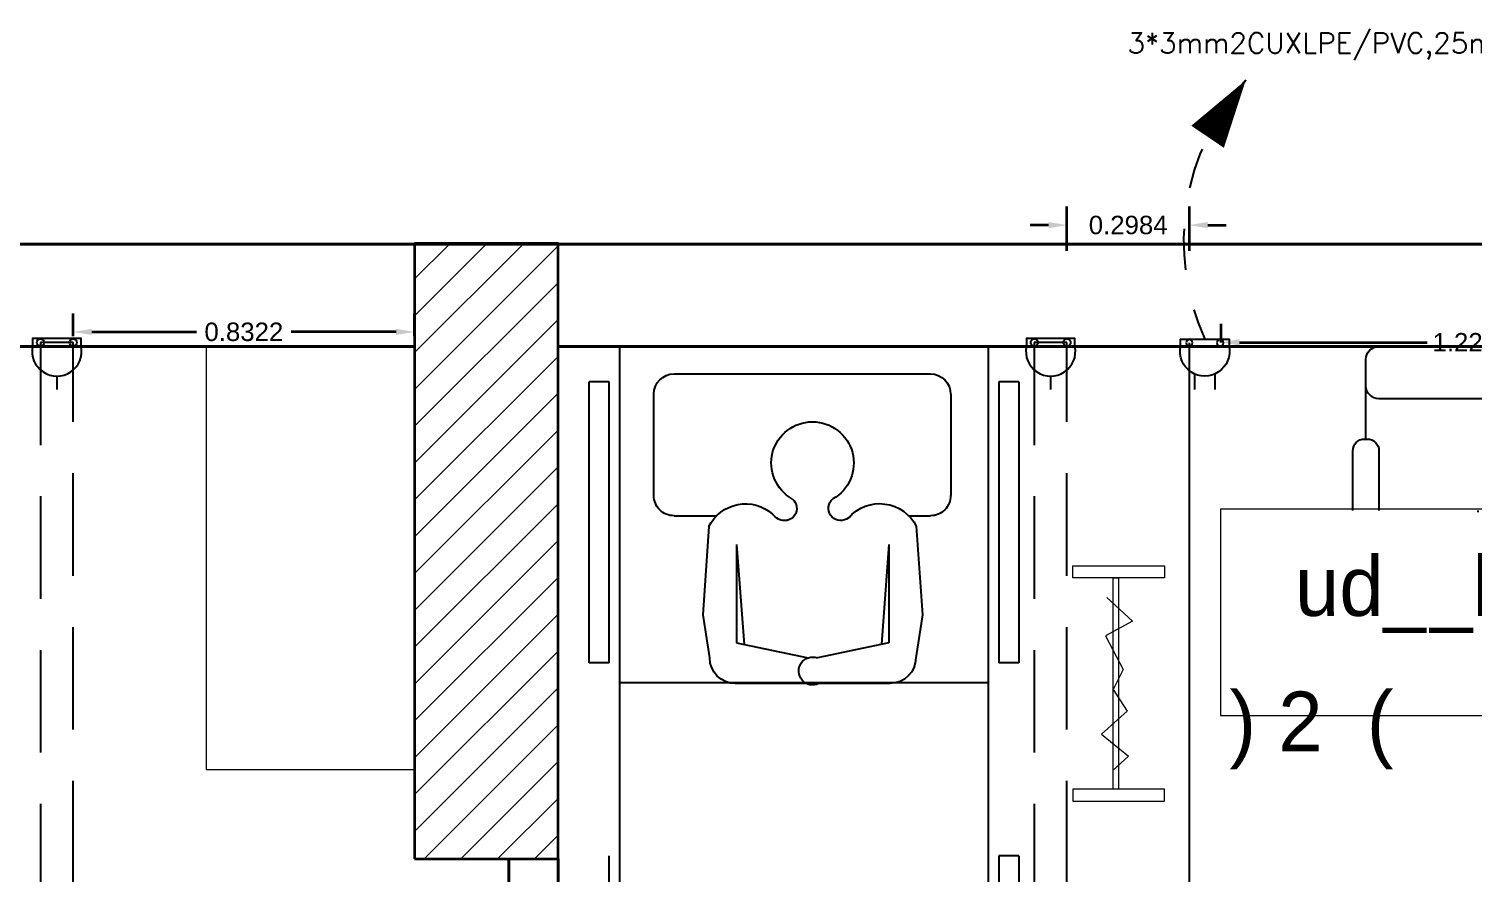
# Model space of a CAD drawing. Header units: inches. Extents: x 3955 to 4125, y 4886 to 4983.
# Drawn here: x 4044.613 to 4048.135, y 4936.931 to 4938.989 of the extents above; entities that cross this region are included whole.
import ezdxf

# ---------------------------------------------------------------- set-up
doc = ezdxf.new("R2010")
doc.units = ezdxf.units.IN
doc.header["$MEASUREMENT"] = 0
doc.linetypes.add('ACAD_ISO03W100', pattern=[30, 12, -18])
doc.linetypes.add('HIDDEN', pattern=[0.375, 0.25, -0.125])
doc.layers.get('0').update_dxf_attribs({"lineweight": 35})
doc.layers.get('Defpoints').update_dxf_attribs({"lineweight": 25})
for name, color, linetype, lineweight in [('Column(S)', 24, 'Continuous', 35), ('DIM', 6, 'Continuous', 20), ('DIM IN', 12, 'Continuous', 15), ('HA', 252, 'Continuous', 18), ('hatch col(S)', 45, 'Continuous', 15), ('TEXT', 152, 'Continuous', 30), ('walls', 7, 'Continuous', 40)]:
    doc.layers.add(name, color=color, linetype=linetype, lineweight=lineweight)
for name, color, linetype in [('E Wiring', 1, 'HIDDEN'), ('E-LEADER', 30, 'Continuous'), ('E-POWER', 3, 'Continuous'), ('E-TEXT', 2, 'Continuous'), ('finish', 32, 'Continuous'), ('N Wiring', 255, 'Continuous'), ('UMG-ML', 251, 'Continuous')]:
    doc.layers.add(name, color=color, linetype=linetype)
doc.styles.add('ELEC', font='romans.shx')
doc.styles.add('SOSA', font='sosa.shx')
doc.styles.get("Standard").update_dxf_attribs({"font": 'arial.ttf'})
doc.dimstyles.get("Standard").update_dxf_attribs({"dimtxt": 0.18, "dimasz": 0.18, "dimexe": 0.18, "dimexo": 0.0625, "dimgap": 0.09, "dimtad": 0, "dimtih": 1, "dimtoh": 1, "dimdec": 4, "dimzin": 0, "dimdsep": 46, "dimtxsty": 'Standard', "dimcen": 0.09, "dimadec": 0, "dimazin": 0, "dimtfac": 1, "dimtdec": 4, "dimtofl": 0, "dimtmove": 0, "dimatfit": 3, "dimfxl": 1, "dimtolj": 1, "dimtzin": 0, "dimarcsym": 0})

# ---------------------------------------------------------------- blocks, each defined once
blk = doc.blocks.new('A$C62E15A51')
at = {"layer": 'UMG-ML', "color": 34}
for p, q in [((0.5106, 0.4044), (0.0638, 0.4044)), ((0.0319, 0.3725), (0.0319, 0.3086)), ((0.5425, 0.3086), (0.5425, 0.3725)), ((0.0319, 0.2767), (0.0319, 0.3163)), ((0.5425, 0.2767), (0.5425, 0.3163)), ((0.0319, 0.2767), (0.0319, 0.1787)), ((0.0638, 0.2767), (0.5106, 0.2767)), ((0.5425, 0.1787), (0.5425, 0.2767)), ((0.0287, 0.1787), (0.0351, 0.1787)), ((0.5457, 0.1787), (0.5393, 0.1787)), ((0, 0.0044), (0, 0.15)), ((0.0638, 0.15), (0.0638, 0.0044)), ((0.5106, 0.15), (0.5106, 0.0044)), ((0.5744, 0.0044), (0.5744, 0.15)), ((0.269, 0), (0.269, 0.0044))]:
    blk.add_line(p, q, dxfattribs=at)
for centre, radius, start, end in [((0.0638, 0.3725), 0.0319, 90.0003, 180.0003), ((0.5106, 0.3725), 0.0319, 0.0003, 90.0003), ((0.0638, 0.3086), 0.0319, 180.0003, 270.0003), ((0.5106, 0.3086), 0.0319, 270.0003, 0.0003), ((0.0287, 0.15), 0.0287, 90.0003, 180.0003), ((0.0351, 0.15), 0.0287, 0.0003, 90.0003), ((0.5393, 0.15), 0.0287, 90.0003, 180.0003), ((0.5457, 0.15), 0.0287, 0.0003, 90.0003)]:
    blk.add_arc(centre, radius, start, end, dxfattribs=at)
blk = doc.blocks.new('d33dd3')
at = {"layer": 'UMG-ML'}
for p, q in [((-0.2736, -0.6875, 0), (-0.2736, 1.3125, 0)), ((-0.2736, 1.3125, 0), (0.6264, 1.3125, 0)), ((0.6264, 1.3125, 0), (0.6264, -0.6875, 0)), ((0.4933, 1.2456, 0), (-0.132, 1.2456, 0)), ((-0.3478, 1.2266, 0), (-0.3478, 0.5408, 0)), ((-0.3478, 1.2266, 0), (-0.2986, 1.2266, 0)), ((-0.2986, 1.2266, 0), (-0.2986, 0.5408, 0)), ((0.6514, 1.2266, 0), (0.7006, 1.2266, 0)), ((0.6514, 0.5408, 0), (0.6514, 1.2266, 0)), ((0.7006, 0.5408, 0), (0.7006, 1.2266, 0)), ((-0.1813, 1.1964, 0), (-0.1813, 0.949, 0)), ((0.5425, 0.949, 0), (0.5425, 1.1964, 0)), ((-0.079, 0.8998, 0), (-0.132, 0.8998, 0)), ((0.4933, 0.8998, 0), (0.3893, 0.8998, 0)), ((-0.0974, 0.8741, 0), (-0.1129, 0.6585, 0)), ((0.4083, 0.8735, 0), (0.4233, 0.6578, 0)), ((-0.0303, 0.83, 0), (-0.0306, 0.5902, 0)), ((-0.0303, 0.83, 0), (-0.0123, 0.5863, 0)), ((0.341, 0.8296, 0), (0.3224, 0.5859, 0)), ((0.341, 0.8296, 0), (0.3407, 0.5898, 0)), ((-0.1129, 0.6585, 0), (-0.0964, 0.5537, 0)), ((0.4233, 0.6578, 0), (0.4065, 0.5531, 0)), ((-0.0306, 0.5902, 0), (0.1437, 0.5533, 0)), ((0.3407, 0.5898, 0), (0.1666, 0.5534, 0)), ((-0.3478, 0.5408, 0), (-0.2986, 0.5408, 0)), ((0.6514, 0.5408, 0), (0.7006, 0.5408, 0)), ((-0.2736, 0.4921, 0), (0.6264, 0.4921, 0)), ((-0.0336, 0.4908, 0), (0.1403, 0.4906, 0)), ((0.1701, 0.4905, 0), (0.3435, 0.4903, 0)), ((-0.3478, 0.0708), (-0.3478, -0.615, 0)), ((-0.3478, 0.0708), (-0.2986, 0.0708)), ((-0.2986, 0.0708), (-0.2986, -0.615, 0)), ((0.6514, -0.615, 0), (0.6514, 0.0708)), ((-0.2736, 0), (0.6264, 0)), ((-0.3478, -0.615, 0), (-0.2986, -0.615, 0)), ((0.6264, -0.6875, 0), (-0.2736, -0.6875, 0))]:
    blk.add_line(p, q, dxfattribs=at)
at = {"layer": 'UMG-ML', "extrusion": (2.41083e-16, 3.09637e-09, 1)}
for centre, major_axis, start_param, end_param in [((-0.132, 1.1964, 0), (-0.0348, 0.0348), -0.785398, 0.785398), ((0.4933, 1.1964, 0), (0.0348, 0.0348), 5.497787, 7.068583), ((0.1556, 1.0283, 0), (0.0711, 0.0711), 4.437256, 9.697548), ((-0.132, 0.949, 0), (0.0348, 0.0348), 2.356194, 3.926991), ((-0.0081, 0.8294, 0), (0.0706, 0.0706), 6.221447, 8.175497), ((0.087, 0.9178, 0), (-0.0211, 0.0211), 1.847116, 4.797711), ((0.2239, 0.9176, 0), (0.0211, 0.0211), 1.483111, 4.433706), ((0.3189, 0.829, 0), (0.0706, 0.0706), 5.959307, 7.791512), ((0.4933, 0.949, 0), (-0.0348, 0.0348), 2.356194, 3.926991), ((0.0951, 0.9325, 0), (-0.033, 0.033), 1.439158, 1.849731), ((0.2159, 0.9324, 0), (0.033, 0.033), 4.431091, 4.841664), ((-0.0335, 0.5536, 0), (0.0444, 0.0444), 2.355013, 3.925809), ((0.1552, 0.5212, 0), (-0.0241, 0.0241), 1.902531, 5.841527), ((0.3436, 0.5532, 0), (0.0444, 0.0444), 3.925809, 5.496605)]:
    blk.add_ellipse(centre, major_axis=major_axis, ratio=1, start_param=start_param, end_param=end_param, dxfattribs=at)
blk = doc.blocks.new('S2')
at = {"linetype": 'Continuous'}
for p, q in [((-61.5, 166.8), (-61.5, 260)), ((61.5, 166.8), (61.5, 260))]:
    blk.add_line(p, q, dxfattribs=at)
blk.add_line((-147, 0), (147, 0))
blk.add_lwpolyline([(147, 0), (-147, 0), (-147, -43.5), (147, -43.5)], close=True)
for centre in [(-93.3, -21.8), (93.3, -21.8)]:
    blk.add_circle(centre, 19.4)
blk.add_arc((0, 30), 150, 348.46158, 191.53842, dxfattribs=at)
blk = doc.blocks.new('S1')
for p, q in [((0, 180), (0, 260)), ((-147, 0), (147, 0))]:
    blk.add_line(p, q)
blk.add_lwpolyline([(147, 0), (-147, 0), (-147, -47.8), (147, -47.8)], close=True)
for centre in [(-99, -23.9), (99, -23.9)]:
    blk.add_circle(centre, 22.2)
at = {"linetype": 'Continuous'}
blk.add_arc((0, 30), 150, 348.46158, 191.53842, dxfattribs=at)
blk = doc.blocks.new('*U9')
blk.add_line((233, 512.3), (309.4, 559.6))
blk.add_lwpolyline([(309.4, 559.6, 0, 96, 0), (174.8, 461.8, 96, 96, 0)], format="xyseb")
at = {"linetype": 'HIDDEN', "ltscale": 0.2}
blk.add_arc((581.3, 44), 583, 117.8068, 184.3237, dxfattribs=at)
blk = doc.blocks.new('*D319')
at = {"layer": 'Defpoints', "color": 0}
for p in [(3560.9536, 1340.5764), (3562.1767, 1340.5764, 0), (3562.1767, 1340.5764)]:
    blk.add_point(p, dxfattribs=at)
at = {"layer": 'DIM', "color": 0, "lineweight": -2, "transparency": 16777216}
for p, q in [((3560.9536, 1340.5764), (3560.9536, 1340.6214)), ((3562.1767, 1340.5764), (3562.1767, 1340.6214)), ((3560.9986, 1340.5764), (3561.4557, 1340.5764)), ((3562.1317, 1340.5764), (3561.6746, 1340.5764))]:
    blk.add_line(p, q, dxfattribs=at)
at = {"layer": 'DIM', "color": 0, "transparency": 16777216}
for points in [[(3560.9986, 1340.5839), (3560.9986, 1340.5689), (3560.9536, 1340.5764)], [(3562.1317, 1340.5839), (3562.1317, 1340.5689), (3562.1767, 1340.5764)]]:
    blk.add_solid(points, dxfattribs=at)
at = {"layer": 'DIM', "color": 0, "transparency": 16777216, "insert": (3561.5651, 1340.5764), "char_height": 0.045, "attachment_point": 5}
blk.add_mtext('\\A1;1.2231', dxfattribs=at)
blk = doc.blocks.new('*D320')
at = {"layer": 'Defpoints', "color": 0}
for p in [(3560.8761, 1340.8623), (3560.5777, 1340.5761, 0), (3560.8761, 1340.5752, 0)]:
    blk.add_point(p, dxfattribs=at)
at = {"layer": 'DIM', "color": 0, "lineweight": -2, "transparency": 16777216}
for p, q in [((3560.5777, 1340.7998), (3560.5777, 1340.9073)), ((3560.8761, 1340.7998), (3560.8761, 1340.9073)), ((3560.5327, 1340.8623), (3560.4877, 1340.8623)), ((3560.9211, 1340.8623), (3560.9661, 1340.8623))]:
    blk.add_line(p, q, dxfattribs=at)
at = {"layer": 'DIM', "color": 0, "transparency": 16777216}
for points in [[(3560.5327, 1340.8698), (3560.5327, 1340.8548), (3560.5777, 1340.8623)], [(3560.9211, 1340.8698), (3560.9211, 1340.8548), (3560.8761, 1340.8623)]]:
    blk.add_solid(points, dxfattribs=at)
at = {"layer": 'DIM', "color": 0, "transparency": 16777216, "insert": (3560.7269, 1340.8623), "char_height": 0.045, "attachment_point": 5}
blk.add_mtext('\\A1;0.2984', dxfattribs=at)
blk = doc.blocks.new('*D323')
at = {"layer": 'Defpoints', "color": 0}
for p in [(3558.9866, 1340.6019), (3558.1544, 1340.5761, 0), (3558.9866, 1340.5761, 0)]:
    blk.add_point(p, dxfattribs=at)
at = {"layer": 'DIM', "color": 0, "lineweight": -2, "transparency": 16777216}
for p, q in [((3558.1544, 1340.5917), (3558.1544, 1340.6469)), ((3558.9866, 1340.5917), (3558.9866, 1340.6469)), ((3558.1994, 1340.6019), (3558.4548, 1340.6019)), ((3558.9416, 1340.6019), (3558.6862, 1340.6019))]:
    blk.add_line(p, q, dxfattribs=at)
at = {"layer": 'DIM', "color": 0, "transparency": 16777216}
for points in [[(3558.1994, 1340.6094), (3558.1994, 1340.5944), (3558.1544, 1340.6019)], [(3558.9416, 1340.6094), (3558.9416, 1340.5944), (3558.9866, 1340.6019)]]:
    blk.add_solid(points, dxfattribs=at)
at = {"layer": 'DIM', "color": 0, "transparency": 16777216, "insert": (3558.5705, 1340.6019), "char_height": 0.045, "attachment_point": 5}
blk.add_mtext('\\A1;0.8322', dxfattribs=at)
blk = doc.blocks.new('A$C606D7A20')
at = {"layer": 'hatch col(S)', "ltscale": 2.5}
h = blk.add_hatch(dxfattribs=at)
h.set_pattern_fill('ANSI31', color=256, scale=0.02, angle=-360)
h.set_pattern_definition([(45, (-607.72496, 333.684726), (-0.0449012806, 0.0449012806), [])])
h.paths.add_polyline_path([(31.45743, -0.00114), (31.10733, -0.00114), (31.10733, -1.49896), (31.45744, -1.49905)])
at = {"layer": 'Column(S)', "ltscale": 2.5}
for points in [[(31.10743, -1.499), (31.45743, -1.499), (31.45743, 0.001), (31.10743, 0.001)], [(31.10745, -1.499), (31.45743, -1.499), (31.45743, 0.001), (31.10745, 0.001)]]:
    blk.add_lwpolyline(points, close=True, dxfattribs=at)
at = {"layer": 'DIM IN', "ltscale": 2.5}
for p, q in [((32.79564, -0.86214, 0), (32.85834, -0.92008, 0)), ((32.85834, -0.92008, 0), (32.79209, -0.95555, 0)), ((32.79209, -0.95555, 0), (32.8359, -1.03737, 0)), ((32.8359, -1.03737, 0), (32.81102, -1.0868, 0)), ((32.81102, -1.0868, 0), (32.84532, -1.13883, 0)), ((32.84532, -1.13883, 0), (32.78262, -1.19558, 0)), ((32.78262, -1.19558, 0), (32.84887, -1.24879, 0)), ((32.84887, -1.24879, 0), (32.81102, -1.28308, 0))]:
    blk.add_line(p, q, dxfattribs=at)
blk.add_lwpolyline([(31.10743, -0.25), (30.59935, -0.25), (30.59935, -1.28121), (31.10743, -1.28121)], close=True, dxfattribs=at)
at = {"layer": 'DIM IN', "ltscale": 2.5, "elevation": 0}
for points in [[(33.07309, -1.15), (34.29228, -1.15), (34.29228, -0.64701), (33.07309, -0.64701)], [(32.71289, -0.78478), (32.93622, -0.78478), (32.93622, -0.81435), (32.71289, -0.81435)], [(32.81102, -0.81435), (32.82403, -0.81435), (32.82403, -1.32919), (32.81102, -1.32919)], [(32.71289, -1.35876), (32.93622, -1.35876), (32.93622, -1.32919), (32.71289, -1.32919)]]:
    blk.add_lwpolyline(points, close=True, dxfattribs=at)
at = {"layer": 'E Wiring'}
for points in [[(30.19563, -0.24038), (30.19563, -7.19409, -0.4142136), (30.15563, -7.23409), (27.63793, -7.23409)], [(32.69858, -0.24038), (32.61893, -0.24038), (32.61893, -1.55911, -0.4142136), (32.57893, -1.59911), (30.31528, -1.59911, -0.4142136), (30.27528, -1.55911), (30.27528, -0.24038)], [(36.36722, -0.24038), (36.36722, -1.55911, -0.4142136), (36.32722, -1.59911), (32.73858, -1.59911, -0.4142136), (32.69858, -1.55911), (32.69858, -0.24038)]]:
    blk.add_lwpolyline(points, format="xyb", dxfattribs=at)
blk.add_lwpolyline([(30.27528, -0.24038), (30.19563, -0.24038)], dxfattribs=at)
at = {"layer": 'HA', "linetype": 'ACAD_ISO03W100'}
blk.add_lwpolyline([(10.58891, -16.28534), (0, -15.79874), (0, 0), (31.54099, 0)], dxfattribs=at)
at = {"layer": 'N Wiring'}
blk.add_lwpolyline([(32.91734, -2.41696), (32.99699, -2.41696), (32.99699, -0.24124)], dxfattribs=at)
at = {"layer": 'walls', "ltscale": 2.5}
for p, q in [((0, 0), (46.78387, -0.00063)), ((27.87743, -0.25), (31.10743, -0.25)), ((31.45743, -0.25), (34.29757, -0.25)), ((31.33743, -2.63264), (31.33743, -1.499)), ((31.45743, -2.40734), (31.45743, -1.499))]:
    blk.add_line(p, q, dxfattribs=at)
at = {"layer": 'DIM IN', "ltscale": 2.5, "xscale": -1}
blk.add_blockref('d33dd3', (32.23366, -1.56254, 0), dxfattribs=at)
at = {"layer": 'E-LEADER', "xscale": 0.001, "yscale": 0.001, "zscale": 0.001, "rotation": 19.94119348227059}
blk.add_blockref('*U9', (33.03453, -0.23249), dxfattribs=at)
at = {"layer": 'E-POWER', "yscale": 0.0004022874689625001, "zscale": 0.0004022874689625001}
for name, p, xscale, rotation in [('S1', (30.23545, -0.25), 0.0004022874689625001, 180.0000000001356), ('S1', (32.65876, -0.25), 0.0004022874689625001, 180.0000000001356), ('S2', (33.03453, -0.25), -0.0004022874689625001, 180)]:
    blk.add_blockref(name, p, dxfattribs=dict(at, xscale=xscale, rotation=rotation))
at = {"layer": 'finish', "ltscale": 2.5, "xscale": -1, "rotation": 0.0003434799639912001}
blk.add_blockref('A$C62E15A51', (33.9699, -0.65437), dxfattribs=at)
at = {"layer": 'E-TEXT', "style": 'ELEC'}
blk.add_text('3*3mm2CUXLPE/PVC,25mmPVC CONDUIT EXPOSED', height=0.05, dxfattribs=at).set_placement((32.84587, 0.46475, 0))
at = {"layer": 'TEXT', "linetype": 'Continuous', "ltscale": 0.09, "style": 'SOSA'}
for s, p in [('ud__h]M', (33.25449, -0.90696, 0)), (') 2  (', (33.09484, -1.23699, 0))]:
    blk.add_text(s, height=0.145417, dxfattribs=at).set_placement(p)
at = {"layer": 'DIM'}
for base, p1, p2, picture, middle in [((32.99699, 0.04578, 0), (32.69858, -0.24038), (32.99699, -0.24124), '*D320', (32.84778, 0.04578, 0)), ((31.10745, -0.21456, 0), (30.27528, -0.24038), (31.10745, -0.24038), '*D323', (30.69136, -0.21456, 0)), ((34.29757, -0.24004, 0), (33.07447, -0.24004, 0), (34.29757, -0.24004), '*D319', (33.68602, -0.24004, 0))]:
    dim = blk.add_linear_dim(base=base, p1=p1, p2=p2, dimstyle='Standard', dxfattribs=at)
    dim.commit()
    dim.dimension.update_dxf_attribs({"geometry": picture, "text_midpoint": middle, "insert": (-3527.87912, -1340.81648)})

msp = doc.modelspace()

# ---------------------------------------------------------------- block references
msp.add_blockref('A$C606D7A20', (4014.4456, 4938.4649))

doc.saveas('drawing.dxf')
